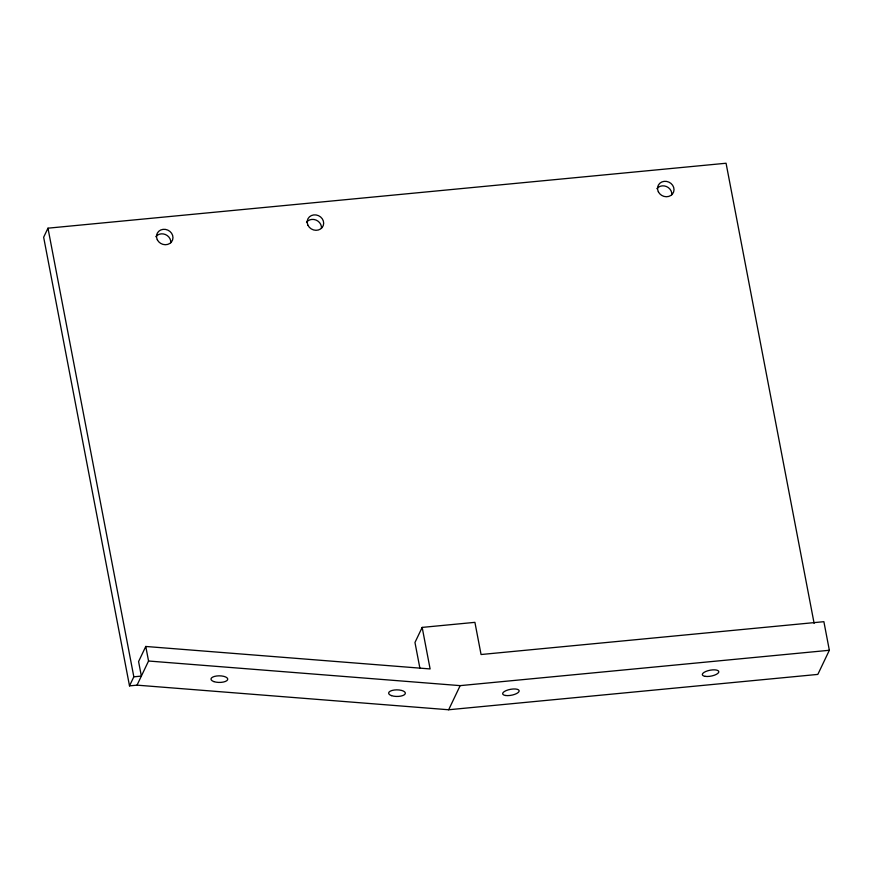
<?xml version="1.0" encoding="UTF-8"?>
<svg xmlns="http://www.w3.org/2000/svg" width="873" height="873" viewBox="0 0 873 873"><rect width="100%" height="100%" fill="white"/><g stroke="black" fill="none" stroke-linecap="round" stroke-linejoin="round"><path stroke-width="1.31" d="M814.127 623.387L726.063 163.24L47.971 228.18L43.65 237.238L129.51 685.872L137.039 685.152L448.657 709.76L817.837 674.403L829.35 650.276L823.883 621.685L481.067 654.521L474.912 622.351L422.172 627.403L414.97 642.484L419.848 667.943M422.172 627.403L430.116 668.936L145.769 646.467L138.578 661.559L141.361 676.095L133.831 676.815L129.51 685.872M137.039 685.152L148.552 661.014L145.769 646.467M448.657 709.76L460.169 685.632L829.35 650.276M148.552 661.014L460.169 685.632M47.971 228.18L133.831 676.815M656.856 188.666A8.381 7.562 25.5 0 1 666.394 186.506A8.381 7.562 25.5 0 1 671.828 194.788M155.82 236.659A8.381 7.562 25.5 0 1 165.357 234.499A8.381 7.562 25.5 0 1 170.792 242.781M306.51 222.222A8.381 7.562 25.5 0 1 316.048 220.061A8.381 7.562 25.5 0 1 321.482 228.344M213.918 681.617A8.381 3.306 0.3 0 0 227.602 679.783A8.381 3.306 0.3 0 0 216.602 675.997A8.381 3.306 0.3 0 0 213.918 681.617M391.53 695.639A8.381 3.306 0.3 0 0 405.214 693.817A8.381 3.306 0.3 0 0 394.203 690.03A8.381 3.306 0.3 0 0 391.53 695.639M505.532 695.486A8.381 2.99 -10.8 0 0 519.02 691.514A8.381 2.99 -10.8 0 0 508.206 689.866A8.381 2.99 -10.8 0 0 505.532 695.486M705.188 676.357A8.381 2.99 -10.8 0 0 718.675 672.385A8.381 2.99 -10.8 0 0 707.872 670.737A8.381 2.99 -10.8 0 0 705.188 676.357M658.34 191.765A8.381 7.562 25.5 0 0 672.548 193.915A8.381 7.562 25.5 0 0 666.459 181.398A8.381 7.562 25.5 0 0 658.34 191.765M157.304 239.748A8.381 7.562 25.5 0 0 171.512 241.897A8.381 7.562 25.5 0 0 165.423 229.392A8.381 7.562 25.5 0 0 157.304 239.748M307.983 225.321A8.381 7.562 25.5 0 0 322.202 227.471A8.381 7.562 25.5 0 0 316.102 214.954A8.381 7.562 25.5 0 0 307.983 225.321"/></g></svg>
